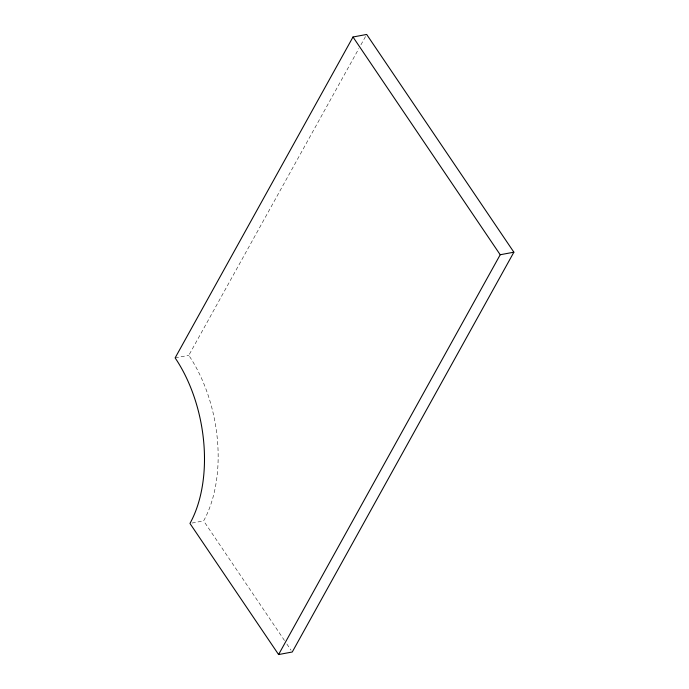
<?xml version="1.0" encoding="UTF-8"?>
<svg xmlns="http://www.w3.org/2000/svg" width="689" height="689" viewBox="0 0 689 689"><rect width="100%" height="100%" fill="white"/><g stroke="black" fill="none" stroke-linecap="round" stroke-linejoin="round"><path stroke-width="0.52" stroke-dasharray="3.44 2.58" d="M284.479 640.477L203.625 520.884A118.474 71.001 79.4 0 0 188.795 355.343L358.848 48.566M360.933 44.802L365.626 36.336M175.127 357.892L188.795 355.343M192.059 523.046L203.625 520.884M286.874 644.026L291.068 650.227"/><path stroke-width="1.03" d="M353.001 36.999L175.127 357.892A118.474 71.001 79.4 0 1 189.957 523.442L278.589 654.55L292.265 652.001L513.873 252.191L366.669 34.45L353.001 36.999L500.205 254.749L278.589 654.55M500.205 254.749L513.873 252.191"/></g></svg>
